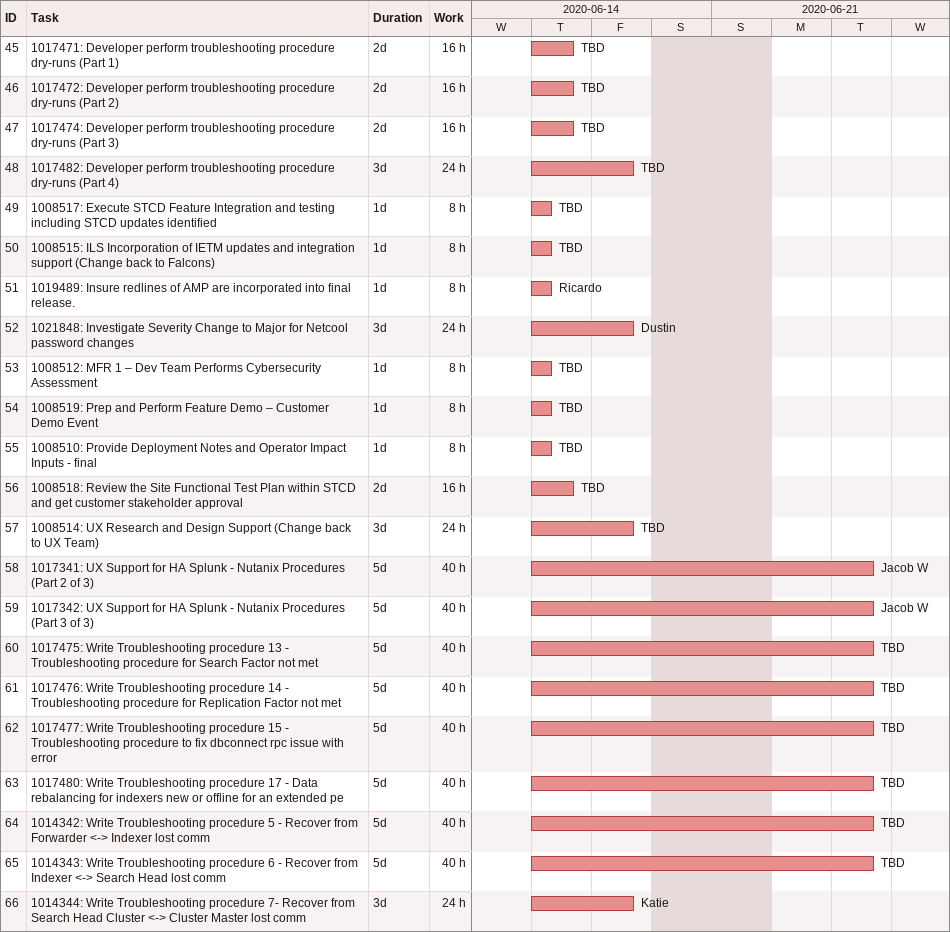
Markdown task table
| ID | Level | Task | Duration | Start | Finish | Resources | Work (h) |
|---|---|---|---|---|---|---|---|
| 45 | 1 | 1017471: Developer perform troubleshooting procedure dry-runs (Part 1) | 2d | 2020-06-18 | 2020-06-18 | TBD | 16 |
| 46 | 1 | 1017472: Developer perform troubleshooting procedure dry-runs (Part 2) | 2d | 2020-06-18 | 2020-06-18 | TBD | 16 |
| 47 | 1 | 1017474: Developer perform troubleshooting procedure dry-runs (Part 3) | 2d | 2020-06-18 | 2020-06-18 | TBD | 16 |
| 48 | 1 | 1017482: Developer perform troubleshooting procedure dry-runs (Part 4) | 3d | 2020-06-18 | 2020-06-19 | TBD | 24 |
| 49 | 1 | 1008517: Execute STCD Feature Integration and testing including STCD updates identified | 1d | 2020-06-18 | 2020-06-18 | TBD | 8 |
| 50 | 1 | 1008515: ILS Incorporation of IETM updates and integration support (Change back to Falcons) | 1d | 2020-06-18 | 2020-06-18 | TBD | 8 |
| 51 | 1 | 1019489: Insure redlines of AMP are incorporated into final release. | 1d | 2020-06-18 | 2020-06-18 | Ricardo | 8 |
| 52 | 1 | 1021848: Investigate Severity Change to Major for Netcool password changes | 3d | 2020-06-18 | 2020-06-19 | Dustin | 24 |
| 53 | 1 | 1008512: MFR 1 – Dev Team Performs Cybersecurity Assessment | 1d | 2020-06-18 | 2020-06-18 | TBD | 8 |
| 54 | 1 | 1008519: Prep and Perform Feature Demo – Customer Demo Event | 1d | 2020-06-18 | 2020-06-18 | TBD | 8 |
| 55 | 1 | 1008510: Provide Deployment Notes and Operator Impact Inputs - final | 1d | 2020-06-18 | 2020-06-18 | TBD | 8 |
| 56 | 1 | 1008518: Review the Site Functional Test Plan within STCD and get customer stakeholder approval | 2d | 2020-06-18 | 2020-06-18 | TBD | 16 |
| 57 | 1 | 1008514: UX Research and Design Support (Change back to UX Team) | 3d | 2020-06-18 | 2020-06-19 | TBD | 24 |
| 58 | 1 | 1017341: UX Support for HA Splunk - Nutanix Procedures (Part 2 of 3) | 5d | 2020-06-18 | 2020-06-23 | Jacob W | 40 |
| 59 | 1 | 1017342: UX Support for HA Splunk - Nutanix Procedures (Part 3 of 3) | 5d | 2020-06-18 | 2020-06-23 | Jacob W | 40 |
| 60 | 1 | 1017475: Write Troubleshooting procedure 13 - Troubleshooting procedure for Search Factor not met | 5d | 2020-06-18 | 2020-06-23 | TBD | 40 |
| 61 | 1 | 1017476: Write Troubleshooting procedure 14 - Troubleshooting procedure for Replication Factor not met | 5d | 2020-06-18 | 2020-06-23 | TBD | 40 |
| 62 | 1 | 1017477: Write Troubleshooting procedure 15 - Troubleshooting procedure to fix dbconnect rpc issue with error | 5d | 2020-06-18 | 2020-06-23 | TBD | 40 |
| 63 | 1 | 1017480: Write Troubleshooting procedure 17 - Data rebalancing for indexers new or offline for an extended pe | 5d | 2020-06-18 | 2020-06-23 | TBD | 40 |
| 64 | 1 | 1014342: Write Troubleshooting procedure 5 - Recover from Forwarder <-> Indexer lost comm | 5d | 2020-06-18 | 2020-06-23 | TBD | 40 |
| 65 | 1 | 1014343: Write Troubleshooting procedure 6 - Recover from Indexer <-> Search Head lost comm | 5d | 2020-06-18 | 2020-06-23 | TBD | 40 |
| 66 | 1 | 1014344: Write Troubleshooting procedure 7- Recover from Search Head Cluster <-> Cluster Master lost comm | 3d | 2020-06-18 | 2020-06-19 | Katie | 24 |
